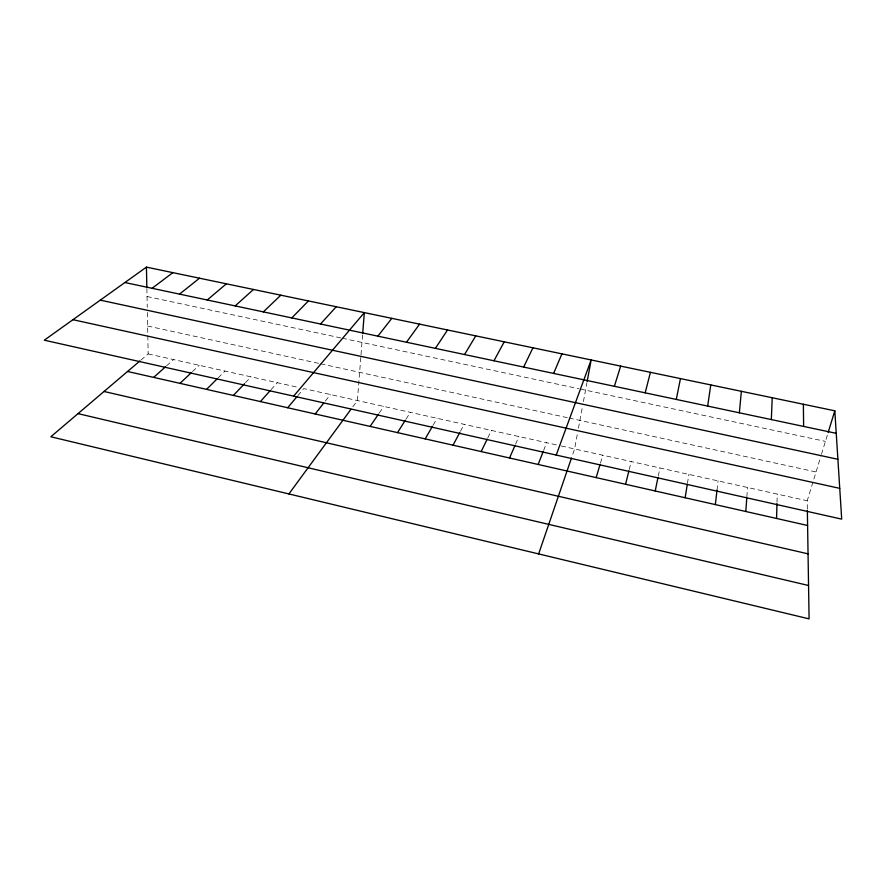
<?xml version="1.0" encoding="UTF-8"?>
<svg xmlns="http://www.w3.org/2000/svg" width="886" height="886" viewBox="0 0 886 886"><rect width="100%" height="100%" fill="white"/><g stroke="black" fill="none" stroke-linecap="round" stroke-linejoin="round"><path stroke-width="0.66" stroke-dasharray="4.43 3.32" d="M777.011 502.218L777.232 494.1M746.854 496.813L747.518 487.477M360.79 357.479L357.39 400.55L352.573 407.117M361.012 354.743L362.618 334.354M717.007 490.124L718.07 480.921M687.425 483.49L688.876 474.409M577.229 434.771L574.593 448.947L571.924 456.733M578.447 428.237L582.7 405.389M583.409 401.579L586.931 382.663M658.265 476.081L659.937 467.963M629.237 469.58L631.242 461.573M600.453 463.123L602.801 455.227M807.334 509.018L807.212 500.778L820.702 456.788M821.488 454.219L828.144 432.534M543.639 450.387L546.64 442.712M515.608 444.107L518.908 436.532M487.798 437.872L491.42 430.408M460.454 431.283L464.164 424.339M433.143 425.169L437.141 418.314M406.065 419.1L410.34 412.344M379.208 413.086L383.76 406.419M325.372 401.015L330.467 394.547M297.84 395.643L303.765 388.589L559.952 445.68M271.061 389.641L277.285 382.697M245.455 382.719L251.026 376.838M218.2 377.79L224.989 371.035M192.461 371.611L199.173 365.287M166.601 365.818L173.567 359.583M140.952 360.059L148.172 353.924L147.32 311.385M147.021 296.533L340.877 337.92M342.195 338.208L578.99 388.766M580.297 389.043L825.431 441.383M147.608 326.026L319.436 363.537M320.721 363.825L567.749 417.749M569.1 418.048L816.05 471.961M148.172 353.924L298.46 387.415M561.281 445.979L807.212 500.778M146.866 288.559L147.242 307.331"/><path stroke-width="1.33" d="M776.568 518.454L776.978 503.569M771.341 419.576L772.215 397.748M745.813 511.499L746.765 498.154M362.717 333.003L364.334 312.614L293.643 396.142M739.356 412.798L741.349 391.313M715.345 504.588L717.007 490.124M707.67 406.087L710.771 384.923M685.144 497.755L687.215 484.786M587.163 381.412L591.161 359.96L556.209 455.061M676.284 399.431L680.459 378.599M655.219 490.977L657.988 477.443M625.56 484.265L628.905 470.909M645.185 392.83L650.424 372.33M596.167 477.609L600.066 464.441M828.144 432.534L834.811 410.816L146.434 267.129L44.3 340.191L841.7 519.13L834.811 410.816M614.375 386.307L620.665 366.117M538.633 553.916L571.481 458.029M538.156 464.463L543.14 451.672M553.617 373.427L561.923 353.857M509.539 457.984L515.054 445.37M523.648 367.07L532.951 347.81M481.164 451.561L487.2 439.124M453.034 445.193L459.834 432.446M493.967 360.779L504.223 341.808M425.158 438.88L432.479 426.31M464.541 354.544L475.76 335.872M397.515 432.612L405.345 420.23M435.391 348.364L447.53 329.98M370.104 426.41L378.444 414.194M406.497 342.229L419.554 324.132M288.891 493.945L350.967 409.31M377.868 336.159L391.822 318.351M315.183 413.972L323.678 403.174M287.673 407.737L296.987 396.651M260.406 401.568L270.175 390.637M320.51 324.01L336.248 306.744M233.372 395.444L244.525 383.693M291.804 317.919L308.417 300.941M206.571 389.375L217.236 378.754M263.352 311.883L280.829 295.182M180.002 383.361L191.498 372.519M235.167 305.914L253.485 289.467M153.666 377.392L165.604 366.704M139.922 360.945L50.834 436.765L809.084 618.871L807.356 510.391M207.224 299.989L226.373 283.808M179.537 294.119L199.494 278.204M152.093 288.304L172.859 272.644M124.893 282.534L836.24 433.343M100.284 300.144L837.89 459.28M72.951 319.691L839.74 488.352M127.54 371.478L807.6 525.487M104.039 391.479L808.054 553.85M78.023 413.629L808.553 585.502M146.434 267.129L146.843 287.241M803.369 404.249L803.635 426.432"/></g></svg>
